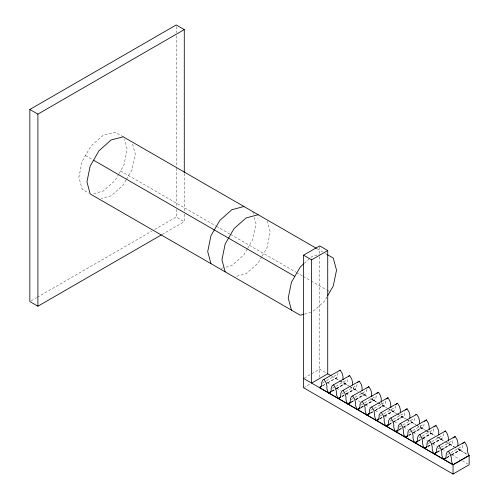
<?xml version="1.0" encoding="UTF-8"?>
<svg xmlns="http://www.w3.org/2000/svg" width="499" height="499" viewBox="0 0 499 499"><rect width="100%" height="100%" fill="white"/><g stroke="black" fill="none" stroke-linecap="round" stroke-linejoin="round"><path stroke-width="0.37" stroke-dasharray="2.5 1.87" d="M327.693 382.876L336.501 377.818A7.429 4.285 60.1 0 0 337.829 374.206L337.929 372.684M346.094 394.279L355.575 388.833A7.429 4.285 60.1 0 0 356.904 385.216L357.003 383.7M356.33 399.431L365.137 394.372A7.429 4.285 60.1 0 0 366.466 390.754L366.565 389.239M361.239 407.671L374.749 399.905A7.429 4.285 60.1 0 0 376.078 396.287L376.177 394.771M374.755 410.852L384.242 405.406A7.429 4.285 60.1 0 0 385.565 401.795L385.671 400.273M385.016 415.973L393.823 410.914A7.429 4.285 60.1 0 0 395.152 407.303L395.252 405.781M389.201 424.605L403.385 416.453A7.429 4.285 60.1 0 0 404.714 412.841L404.814 411.319M422.784 438.552L432.265 433.107A7.429 4.285 60.1 0 0 433.594 429.496L433.693 427.974M433.013 443.705L441.827 438.646A7.429 4.285 60.1 0 0 443.156 435.034L443.255 433.512M437.255 452.331L451.439 444.179A7.429 4.285 60.1 0 0 452.768 440.567L452.867 439.045M451.47 455.144L460.951 449.699A7.429 4.285 60.1 0 0 462.28 446.081L462.38 444.559M118.768 174.114L115.119 180.438L103.043 191.142L92.384 193.999M119.13 173.484L123.958 165.125L127.195 149.313L124.532 139.364M126.085 180.027L123.166 185.085L111.09 195.795L101.147 198.459M126.453 179.397L132.01 169.772L135.248 153.96L132.391 143.3M247.217 249.12L243.93 254.808L231.854 265.512L225.461 267.227M247.579 248.483L252.775 239.495L256.006 223.683L254.297 217.29M261.813 256.704L258.164 263.023L246.088 273.733L235.434 276.583M262.175 256.068L267.002 247.71L270.24 231.898L267.383 221.244M326.995 296.861L324.437 301.284L312.362 311.994M304.315 263.353L312.362 256.218L319.466 254.315M31.194 300.778L36.589 297.666M37.269 297.279L151.952 231.062M154.653 229.503L176.241 217.04L184.287 221.687L184.287 212.356M162.025 234.542L184.287 221.687M304.24 378.067L319.672 369.16L326.383 373.034M303.573 387.754L310.952 383.494M322.373 383.101L325.735 381.167M326.408 380.781L337.829 374.206M322.697 385.602L326.726 383.282M327.4 382.895L336.501 377.818M322.317 385.97L327.02 383.263M332.534 388.216L335.222 386.669M335.896 386.282L347.316 379.708A7.429 4.285 60.1 0 1 345.988 383.326L331.804 391.478M331.941 390.96L335.97 388.64M336.644 388.253L344.703 383.612A7.429 4.285 60.1 0 1 343.381 380.712M331.511 391.49L336.214 388.783M336.887 388.397L345.988 383.326M342.121 393.73L344.809 392.177M345.483 391.79L356.904 385.216M342.102 396.081L345.458 394.148M346.131 393.761L354.196 389.114A7.429 4.285 60.1 0 1 352.868 386.214M341.771 396.611L345.801 394.291M346.474 393.904L355.575 388.833M342.065 396.599L345.495 394.634M351.009 399.649L354.371 397.715M355.045 397.329L366.466 390.754M351.015 401.976L355.045 399.655M355.718 399.269L363.777 394.628A7.429 4.285 60.1 0 1 362.455 391.721M351.333 402.15L355.363 399.83M365.137 394.372L356.036 399.443L360.072 401.782M350.953 402.525L355.731 399.786M361.295 404.795L363.983 403.248M364.657 402.861L376.078 396.287M361.245 407.128L373.339 400.161A7.429 4.285 60.1 0 1 372.017 397.26M360.945 407.683L364.975 405.363M365.648 404.976L374.749 399.905M370.782 410.303L373.47 408.756M374.144 408.369L385.565 401.795M370.189 413.041L374.219 410.721M381.629 402.793A7.429 4.285 60.1 0 0 382.951 405.693L374.892 410.334L378.922 412.667M370.433 413.184L374.468 410.864M375.136 410.477L384.242 405.406M370.726 413.172L374.163 411.207M379.695 416.197L383.057 414.264M383.731 413.877L395.152 407.303M379.677 418.549L383.706 416.228M384.38 415.842L392.445 411.201A7.429 4.285 60.1 0 1 391.116 408.301M380.02 418.692L384.049 416.372M384.723 415.985L393.823 410.914M379.639 419.066L384.417 416.328M389.931 421.349L392.619 419.802M393.293 419.416L404.714 412.841M389.264 424.056L402.026 416.709A7.429 4.285 60.1 0 1 400.703 413.808M388.908 424.618L393.611 421.911M394.285 421.524L403.385 416.453M398.869 427.269L402.231 425.335M402.905 424.948L414.326 418.374A7.429 4.285 60.1 0 1 412.997 421.986L403.516 427.431M399.493 429.209L402.855 427.275M403.529 426.888L411.588 422.248A7.429 4.285 60.1 0 1 410.265 419.347M399.194 429.764L403.223 427.443M403.897 427.057L412.997 421.986M398.888 430.107L402.918 427.786M409.224 432.496L411.912 430.949M412.586 430.562L424.007 423.988A7.429 4.285 60.1 0 1 422.678 427.599L408.494 435.752M408.438 435.128L411.126 433.581M413.814 432.034L421.206 427.78A7.429 4.285 60.1 0 1 419.877 424.88M408.874 435.377L412.904 433.057M413.577 432.67L422.678 427.599M418.811 438.003L421.499 436.457M422.166 436.07L433.594 429.496M418.786 440.355L422.148 438.421M422.821 438.035L430.88 433.394A7.429 4.285 60.1 0 1 429.558 430.494M417.788 441.272L422.491 438.565M423.164 438.178L432.265 433.107M418.081 441.259L422.185 438.908M427.699 443.929L431.061 441.995M431.729 441.609L443.156 435.034M427.699 446.249L431.735 443.929M432.402 443.542L440.467 438.902A7.429 4.285 60.1 0 1 439.145 436.001M428.023 446.424L432.053 444.104M432.727 443.717L441.827 438.646M427.643 446.798L432.421 444.06M437.985 449.075L440.673 447.528M441.341 447.141L452.768 440.567M437.261 451.788L450.029 444.441A7.429 4.285 60.1 0 1 448.707 441.54M436.962 452.344L441.665 449.636M442.339 449.25L451.439 444.179M447.497 454.589L450.185 453.042M450.853 452.655L462.28 446.081M447.547 456.934L450.909 455.001M451.576 454.614L459.641 449.973A7.429 4.285 60.1 0 1 458.319 447.067M446.474 457.864L451.177 455.157M451.851 454.77L460.951 449.699M446.767 457.851L450.871 455.5M221.2 268.368L224.75 267.42M304.552 314.089L310.946 312.374M123.284 136.845L115.119 132.129L103.043 135.366L90.968 146.076L82.123 161.389L78.892 177.201L82.123 189.277L88.847 193.157M317.077 248.733L322.572 251.901M325.049 253.33L326.87 254.384M120.59 170.957L215.674 225.847M216.348 226.24L229.839 234.031M230.513 234.418L295.77 272.092M296.443 272.479L302.463 275.959M303.136 276.346L310.497 280.6M311.17 280.987L326.564 289.875M327.238 290.262L329.246 291.422M85.491 155.557L92.87 159.817M331.766 376.14L339.17 380.419M339.844 380.806L349.275 386.251M349.949 386.638L358.026 391.303M360.721 392.863L368.131 397.135M370.826 398.695L377.556 402.581M378.23 402.967L386.987 408.026M387.661 408.413L396.412 413.465M397.085 413.858L406.517 419.297M407.19 419.69L415.941 424.743M416.615 425.129L426.046 430.575M426.72 430.961L434.797 435.627M437.492 437.186L444.902 441.459M445.576 441.852L454.327 446.904L450.397 444.609M467.126 454.29L455.001 447.291L459.641 449.973M327.082 382.733L331.118 385.066M336.507 388.172L340.543 390.505M345.932 393.617L349.974 395.95M365.455 404.889L369.497 407.221M384.311 415.773L388.347 418.106M394.41 421.605L397.778 423.551M403.834 427.05L407.876 429.377M413.259 432.49L417.301 434.822M422.684 437.935L426.726 440.261M427.4 440.654L429.421 441.821M432.789 443.761L436.825 446.094M442.214 449.206L446.249 451.539M451.639 454.645L459.716 459.311M462.411 460.864L467.8 463.976M431.223 433.537L434.529 435.452M437.168 436.987L440.467 438.902M440.785 439.076L444.746 441.378M447.391 442.906L450.029 444.441M459.91 450.129L467.176 454.339M392.788 411.344L396.749 413.646M397.41 414.027L402.026 416.709M402.35 416.883L406.311 419.185M406.972 419.565L411.588 422.248M411.962 422.416L415.923 424.718M416.584 425.098L421.206 427.78M421.643 428.03L425.603 430.331M426.258 430.712L430.88 433.394M335.465 378.248L339.426 380.55M340.081 380.93L344.703 383.612M344.952 383.756L348.913 386.051M349.574 386.438L354.196 389.114M354.539 389.264L357.839 391.179M360.478 392.713L363.777 394.628M364.102 394.803L368.062 397.098M370.701 398.632L373.339 400.161M373.714 400.335L377.674 402.631M378.329 403.017L382.951 405.693M383.201 405.837L386.5 407.752M389.145 409.286L392.445 411.201M252.775 211.607L253.536 214.445M319.672 246.662L319.672 253.642M319.672 256.742L319.672 377.681M184.287 173.471L184.287 211.582M176.241 26.503L176.241 32.728M176.241 35.841L176.241 167.271M176.241 168.044L176.241 206.156M176.241 209.262L176.241 217.04"/><path stroke-width="0.75" d="M424.518 421.343L426.371 419.94L428.398 423.208L429.246 426.682A7.429 4.285 60.1 0 0 429.271 429.327M434.105 426.851L435.958 425.447L437.979 428.716L438.827 432.19A7.429 4.285 60.1 0 0 438.858 434.835M453.279 437.922L455.132 436.519L457.153 439.781L458.001 443.262A7.429 4.285 60.1 0 0 458.032 445.9M327.724 295.601L333.282 285.977L336.519 270.165L333.282 258.083L327.481 254.739M357.459 382.465L359.268 381.174L361.295 384.436L362.143 387.91A7.429 4.285 60.1 0 0 362.168 390.555M367.021 388.004L368.83 386.713L370.857 389.975L371.705 393.449A7.429 4.285 60.1 0 0 371.855 396.674M376.633 393.536L378.442 392.245L380.469 395.507L381.317 398.982A7.429 4.285 60.1 0 0 381.467 402.206M386.12 399.038L387.935 397.747L389.956 401.015L390.804 404.489A7.429 4.285 60.1 0 0 390.954 407.714M395.707 404.552L397.516 403.254L399.543 406.523L400.391 409.997A7.429 4.285 60.1 0 0 400.416 412.642M405.269 410.084L407.078 408.793L409.105 412.062L409.953 415.536A7.429 4.285 60.1 0 0 409.978 418.181M462.835 443.33L464.644 442.039L466.671 445.301L467.513 448.776A7.429 4.285 60.1 0 0 469.154 455.487L469.147 464.756L453.042 474.05L303.573 387.754L303.573 255.182L319.672 245.888L327.724 250.535L327.724 373.807L311.619 383.107L311.619 259.829L327.724 250.535M303.735 263.865L300.286 266.928L291.447 282.241L288.21 298.053L291.447 310.129M161.352 234.929L37.899 306.211L29.846 301.558L29.846 109.468L176.241 24.95L184.287 29.597L184.287 172.698M29.846 109.468L37.899 114.115L184.287 29.597M303.573 378.454L453.042 464.756L469.147 455.456L453.03 464.769L443.786 459.411L445.8 458.25M331.267 391.347L328.579 392.894L319.335 387.536L320.377 387.099A7.429 4.285 60.1 0 0 321.699 383.488L321.805 381.966L323.028 379.876L340.193 370.158L342.22 373.427L343.069 376.901A7.429 4.285 60.1 0 0 343.094 379.546M319.335 387.536L321.35 386.376M340.755 396.855L338.066 398.402L328.822 393.037L329.864 392.607A7.429 4.285 60.1 0 0 331.193 388.989L331.292 387.474L332.515 385.378L349.68 375.666L351.708 378.928L352.556 382.402A7.429 4.285 60.1 0 0 352.581 385.047M328.822 393.037L330.843 391.877M350.342 402.362L347.653 403.909L338.409 398.545L339.451 398.115A7.429 4.285 60.1 0 0 340.773 394.503L340.879 392.981L342.102 390.885L359.268 381.174M338.409 398.545L339.757 397.772M359.904 407.901L357.215 409.448L347.971 404.084L349.013 403.654A7.429 4.285 60.1 0 0 350.335 400.036L350.441 398.52L351.664 396.424L368.83 386.713M347.971 404.084L349.986 402.924M348.938 403.685L350.279 402.911M369.516 413.428L366.827 414.975L357.583 409.617L358.625 409.186A7.429 4.285 60.1 0 0 359.954 405.568L360.053 404.053L361.276 401.957L378.442 392.245M357.583 409.617L360.272 408.07M379.003 418.935L376.315 420.482L367.077 415.118L368.112 414.688A7.429 4.285 60.1 0 0 369.441 411.076L369.541 409.554L370.769 407.458L387.935 397.747M367.077 415.118L369.765 413.571M388.59 424.443L385.902 425.99L376.658 420.632L377.699 420.195A7.429 4.285 60.1 0 0 379.028 416.584L379.128 415.062L380.35 412.972L397.516 403.254M376.658 420.632L378.679 419.472M398.152 429.982L395.464 431.529L386.22 426.165L387.261 425.734A7.429 4.285 60.1 0 0 388.59 422.123L388.69 420.601L389.912 418.505L407.078 408.793M386.22 426.165L388.241 425.005M387.187 425.766L388.528 424.992M407.764 435.515L405.076 437.062L395.832 431.697L396.873 431.267A7.429 4.285 60.1 0 0 398.202 427.655L398.302 426.134L399.524 424.038L416.69 414.326L418.717 417.594L419.565 421.069A7.429 4.285 60.1 0 0 419.59 423.707M395.832 431.697L397.853 430.537M396.799 431.298L398.14 430.525M417.445 441.128L414.756 442.675L405.512 437.311L406.554 436.881A7.429 4.285 60.1 0 0 407.883 433.269L407.982 431.747L409.205 429.651L426.371 419.94M405.512 437.311L407.527 436.151M427.032 446.636L424.343 448.183L415.099 442.819L416.135 442.388A7.429 4.285 60.1 0 0 417.463 438.777L417.569 437.255L418.792 435.159L435.958 425.447M415.099 442.819L417.114 441.659M416.066 442.42L417.407 441.646M436.594 452.175L433.905 453.722L424.661 448.358L425.697 447.927A7.429 4.285 60.1 0 0 427.025 444.316L427.132 442.794L428.354 440.698L445.52 430.986L447.541 434.255L448.389 437.729A7.429 4.285 60.1 0 0 448.42 440.368M424.661 448.358L426.676 447.198M445.532 458.094L443.517 459.255L434.273 453.89L435.315 453.46A7.429 4.285 60.1 0 0 436.637 449.849L436.744 448.327L437.966 446.231L455.132 436.519M434.273 453.89L435.621 453.117M443.786 459.411L444.827 458.98A7.429 4.285 60.1 0 0 446.15 455.362L446.256 453.847L447.478 451.751L464.644 442.039M444.752 459.011L446.094 458.238M339.158 370.589L340.193 370.158M348.645 376.096L349.68 375.666M415.655 414.756L416.69 414.326M444.478 431.417L445.52 430.986M243.93 206.499L231.854 209.736L219.778 220.446L210.94 235.759L207.703 251.571L210.94 263.647M258.164 214.72L246.088 217.951L234.012 228.661L225.174 243.974L221.936 259.786L225.174 271.861M303.841 314.276L300.286 315.231L90.176 193.924L86.938 181.848L90.176 166.036L99.014 150.723L111.09 140.013L123.166 136.776L316.522 248.408M303.573 255.182L311.619 259.829M93.544 160.204L294.815 276.409M327.724 373.807L331.093 375.753M448.52 451.321L450.541 454.583L451.389 458.057A7.429 4.285 60.1 0 0 453.03 464.769M439.008 445.8L441.029 449.069L441.877 452.543A7.429 4.285 60.1 0 0 443.517 459.255M429.389 440.268L431.417 443.536L432.265 447.01A7.429 4.285 60.1 0 0 433.905 453.722M419.827 434.729L421.855 437.997L422.703 441.472A7.429 4.285 60.1 0 0 424.343 448.183M410.247 429.221L412.268 432.49L413.116 435.964A7.429 4.285 60.1 0 0 414.756 442.675M400.566 423.607L402.593 426.876L403.435 430.35A7.429 4.285 60.1 0 0 405.076 437.062M390.954 418.075L392.975 421.343L393.823 424.817A7.429 4.285 60.1 0 0 395.464 431.529M381.392 412.536L383.413 415.804L384.261 419.279A7.429 4.285 60.1 0 0 385.902 425.99M371.805 407.028L373.832 410.297L374.68 413.771A7.429 4.285 60.1 0 0 376.315 420.482M362.318 401.527L364.339 404.789L365.187 408.263A7.429 4.285 60.1 0 0 366.827 414.975M352.706 395.994L354.727 399.256L355.575 402.73A7.429 4.285 60.1 0 0 357.215 409.448M343.144 390.455L345.165 393.717L346.013 397.198A7.429 4.285 60.1 0 0 347.653 403.909M333.557 384.947L335.584 388.21L336.426 391.684A7.429 4.285 60.1 0 0 338.066 398.402M324.069 379.44L326.09 382.708L326.939 386.182A7.429 4.285 60.1 0 0 328.579 392.894M453.042 464.756L453.042 474.05M37.899 114.115L37.899 306.211"/></g></svg>
